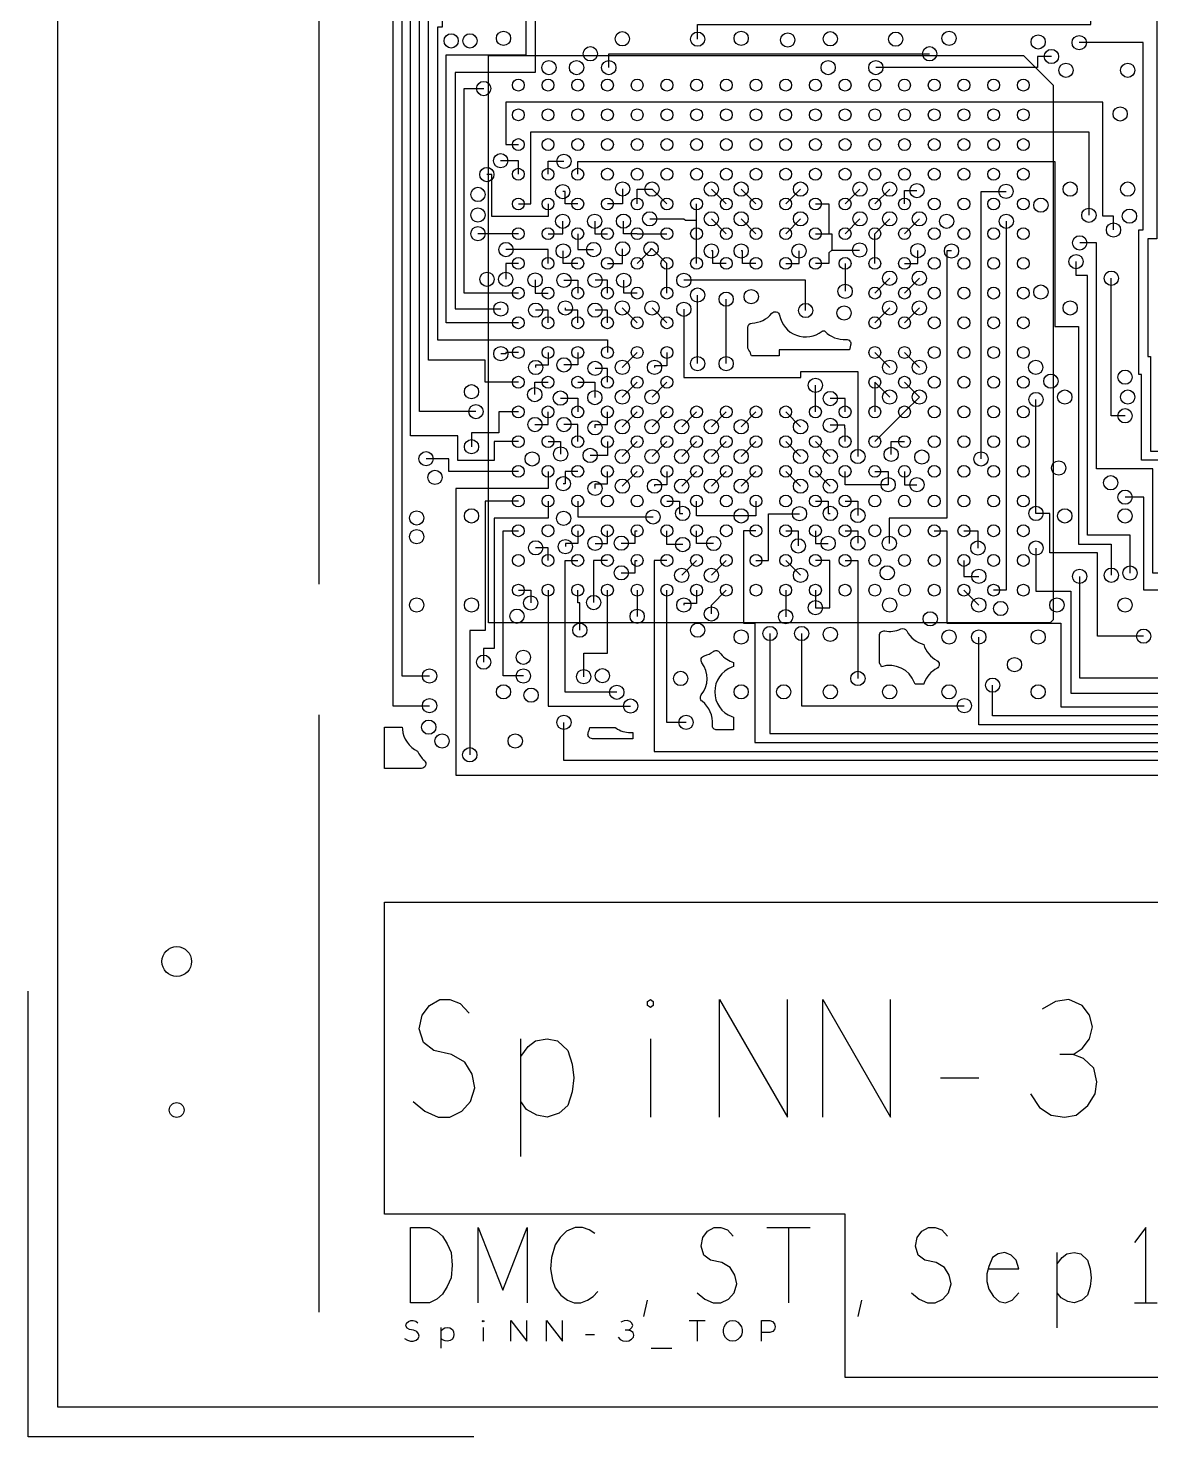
# Model space of a CAD drawing. Extents: x -56 to 56, y -64 to 41.
# Drawn here: x -56 to -18.21, y -61 to -13.58 of the extents above; entities that cross this region are included whole.
import ezdxf

# ---------------------------------------------------------------- set-up
doc = ezdxf.new("R2010")
doc.units = 0
doc.layers.get('0').update_dxf_attribs({"linetype": 'CONTINUOUS'})
doc.layers.add('art', color=5, linetype='CONTINUOUS')
doc.layers.add('tap', color=9, linetype='CONTINUOUS')

# ---------------------------------------------------------------- blocks, each defined once
blk = doc.blocks.new('D10')
blk.add_circle((0, 0), 0.25)
blk = doc.blocks.new('D11')
blk.add_circle((0, 0), 0.5)
blk = doc.blocks.new('D12')
blk.add_circle((0, 0), 0.2)
blk = doc.blocks.new('D13')
blk.add_circle((0, 0), 0.24)

msp = doc.modelspace()

# ---------------------------------------------------------------- linework, layer by layer
at = {"layer": 'art', "color": 3}
for points in [[(-55, 40), (55, 40), (55, -60), (-55, -60), (-55, 40)], [(-19.848, 27.4322), (-19.848, 28.452), (-38.7239, 28.452), (-39.767, 27.4089), (-39.767, 22.7958), (-43.725, 18.8378), (-43.725, -36.3884), (-42.4889, -36.3884)], [(-33.465, -13.9517), (-33.465, -13.4584), (-20.2228, -13.4584), (-20.2228, 8.0956), (-19.6131, 8.0956), (-19.6131, 9.1344), (-19.848, 9.1344), (-19.848, 23.65)], [(-21.535, 15.39), (-21.535, 17.5416), (-43.425, 17.5416), (-43.425, -35.3884), (-42.4889, -35.3884)], [(-39.5, -27.5), (-40.3116, -27.5), (-40.3116, -28.1369), (-41.5416, -28.1369), (-41.5416, -27.31), (-43.125, -27.31), (-43.125, -2.7934), (-42.4584, -2.7934), (-42.4584, 5.765), (-43.0716, 5.765), (-43.0716, 7.3344), (-42.4584, 7.3344), (-42.4584, 8.765), (-42.7716, 8.765), (-42.7716, 11.495), (-42.4584, 11.495), (-42.4584, 14.99)], [(-22.5, 6.5), (-22.925, 6.5), (-22.925, 7.925), (-20.5228, 7.925), (-20.5228, -1.1116), (-21.235, -1.1116), (-21.235, -13.1584), (-38.935, -13.1584), (-38.935, -15.075), (-41.625, -15.075), (-41.625, -23.035), (-40.09, -23.035)], [(-39.5, -23.5), (-41.925, -23.5), (-41.925, -14.475), (-39.235, -14.475), (-39.235, -12.8584), (-21.535, -12.8584), (-21.535, 7.5), (-22.5, 7.5)], [(-18.9284, 6.23), (-18.0056, 6.23), (-18.0056, -20.675), (-18.3116, -20.675), (-18.3116, -24.635), (-18.2215, -24.635), (-18.2215, -27.8201), (-16.3869, -27.8201), (-16.3869, -29.075), (-10.5, -29.075), (-10.5, -29.5)], [(-39.5, -25.5), (-40.6115, -25.5), (-40.6115, -24.7555), (-42.525, -24.7555), (-42.525, -12.5584), (-27.005, -12.5584), (-27.005, -11.6116), (-24.7145, -11.6116), (-24.7145, -11.8165), (-22.475, -11.8165), (-22.475, -2.3116), (-22.075, -2.3116), (-22.075, 5.5), (-22.5, 5.5)], [(-40.9266, -26.49), (-42.825, -26.49), (-42.825, -4.0234), (-42.6417, -4.0234), (-42.6417, -3.5584)], [(-42.06, -13.08), (-42.06, -13.545), (-42.225, -13.545), (-42.225, -24.075), (-36.5, -24.075), (-36.5, -24.5)], [(-12.5, -29.5), (-16.9503, -29.5), (-16.9503, -28.1201), (-18.5215, -28.1201), (-18.5215, -25.235), (-18.6116, -25.235), (-18.6116, -20.375), (-18.4634, -20.375), (-18.4634, -14.07), (-20.6193, -14.07)], [(-36.455, -14.91), (-36.455, -14.445), (-25.6553, -14.445)], [(-31.0306, -33.9584), (-31.0306, -37.3285), (-7.605, -37.3285), (-7.605, -35.1584), (0.765, -35.1584), (0.765, -36.6884), (4.7656, -36.6884), (4.7656, -36.475), (7.3065, -36.475), (7.3065, -25.325), (7.7715, -25.325), (7.7715, -23.175), (7.0835, -23.175), (7.0835, -14.37), (8.0191, -14.37)], [(-21.5545, -14.535), (-22.0195, -14.535), (-22.0195, -14.91), (-27.465, -14.91)], [(-39.5, -22.5), (-41.325, -22.5), (-41.325, -15.615), (-40.665, -15.615)], [(-19.466, -20.375), (-19.466, -19.91), (-19.8284, -19.91), (-19.8284, -16.075), (-39.925, -16.075), (-39.925, -17.5), (-39.5, -17.5)], [(-39.5, -19.5), (-39.075, -19.5), (-39.075, -17.075), (-20.2934, -17.075), (-20.2934, -19.8802)], [(-39.5, -18.5), (-39.5, -18.045), (-40.095, -18.045)], [(-38.5, -18.5), (-38.5, -18.0639), (-37.965, -18.0639)], [(-37.5, -18.5), (-37.5, -18.075), (-21.445, -18.075), (-21.445, -23.6249), (-20.64, -23.6249), (-20.64, -30.9477), (-19.5386, -30.9477), (-19.5386, -31.9975)], [(-38.5, -19.5), (-38.5, -19.925), (-40.395, -19.925), (-40.395, -18.51), (-40.56, -18.51)], [(-37.5, -19.5), (-37.925, -19.5), (-37.925, -19.0828), (-38.005, -19.0828)], [(-35.99, -18.9936), (-35.99, -19.5), (-36.5, -19.5)], [(-35.5, -19.5), (-35.5, -19), (-35, -19)], [(-35, -19), (-34.5, -19.5)], [(-33, -19), (-32.5, -19.5)], [(-32, -19), (-31.5, -19.5)], [(-30, -19), (-30.5, -19.5)], [(-28, -19), (-28.5, -19.5)], [(-27, -19), (-27.5, -19.5)], [(-26.5, -19.5), (-26.5, -19.05), (-26.0828, -19.05)], [(-23.925, -28.0828), (-23.925, -19.075), (-23.0828, -19.075)], [(-33.5, -20.05), (-33.5, -19.5)], [(-29.5, -19.5), (-29.05, -19.5), (-29.05, -20.5)], [(-38.5, -20.5), (-38.005, -20.5), (-38.005, -20.0828)], [(-36.93, -20.0828), (-36.93, -20.5), (-36.5, -20.5)], [(-35.5, -20.5), (-35.9606, -20.5), (-35.9606, -20.08)], [(-35.0774, -20), (-33.9242, -20), (-33.8742, -20.05), (-33.5, -20.05)], [(-33.5, -20.5), (-33.5, -20.05)], [(-33, -20), (-32.5, -20.5)], [(-32, -20), (-31.5, -20.5)], [(-30, -20), (-30.5, -20.5)], [(-28, -20), (-28.5, -20.5)], [(-27, -20), (-27.5, -20.5)], [(-26, -20), (-26.5, -20.5)], [(-23.075, -20.0828), (-23.075, -32.5), (-23.5, -32.5)], [(-39.5, -20.5), (-40.86, -20.5)], [(-37.5, -20.5), (-37.5, -21.035), (-36.9649, -21.035)], [(-35.5, -20.5), (-34.5, -20.5)], [(-33.5, -21.5), (-33.5, -20.5)], [(-29.5, -20.5), (-29.05, -20.5)], [(-29.05, -20.5), (-28.95, -20.5), (-28.95, -21.05)], [(-27.5, -21.5), (-27.5, -20.5)], [(-11.5, -31.5), (-11.5, -31.925), (-18.1436, -31.925), (-18.1436, -28.4201), (-20.04, -28.4201), (-20.04, -20.8102), (-20.6037, -20.8102)], [(-38.5, -21.5), (-38.5, -21.035), (-39.9172, -21.035)], [(-37.5, -21.5), (-37.9887, -21.5), (-37.9887, -21.0828)], [(-36.5, -21.5), (-35.9899, -21.5), (-35.9899, -21.01)], [(-35.5, -21.5), (-35.05, -21.05), (-35.05, -21.0294), (-35.0306, -21.01)], [(-35.0306, -21.01), (-35.0306, -20.9828)], [(-35.0306, -21.01), (-34.99, -21.01), (-34.5, -21.5)], [(-32.5, -21.5), (-32.95, -21.5), (-32.95, -21.0828), (-33, -21.0828)], [(-31.5, -21.5), (-31.95, -21.5), (-31.95, -21.0828), (-32, -21.0828)], [(-30.5, -21.5), (-30.05, -21.5), (-30.05, -21.0828)], [(-28.95, -21.05), (-29.05, -21.15), (-29.05, -21.5), (-29.5, -21.5)], [(-28.95, -21.05), (-28.01, -21.05)], [(-24.9175, -21.0828), (-25.075, -21.0828), (-25.075, -30.075), (-27.0128, -30.075), (-27.0128, -30.925)], [(-26.5, -21.5), (-26.05, -21.5), (-26.05, -21.07)], [(-39.5, -21.5), (-39.925, -21.5), (-39.925, -22.035)], [(-34.5, -22.5), (-34.5, -21.5)], [(-28.5, -21.5), (-28.5, -22.44)], [(-18.9086, -31.925), (-18.9086, -30.6477), (-20.34, -30.6477), (-20.34, -21.9052), (-20.7253, -21.9052), (-20.7253, -21.4402)], [(-38.935, -22.0589), (-38.935, -22.5), (-38.5, -22.5)], [(-37.965, -22.07), (-37.5, -22.07), (-37.5, -22.5)], [(-36.5, -22.5), (-36.5, -22.07), (-36.9172, -22.07)], [(-35.5, -22.5), (-35.95, -22.5), (-35.95, -22.07)], [(-29.8306, -23.085), (-29.8306, -22.07), (-33.93, -22.07)], [(-27, -22), (-27.5, -22.5)], [(-26, -22), (-26.5, -22.5)], [(-19.0766, -26.63), (-19.5416, -26.63), (-19.5416, -22.465), (-19.5386, -22.465), (-19.5386, -22)], [(-33.465, -24.8744), (-33.465, -22.5672)], [(-32.5044, -24.8744), (-32.5044, -22.7048)], [(-38.5, -23.5), (-38.5, -23.075), (-38.9172, -23.075)], [(-37.5, -23.5), (-37.5, -23.075), (-37.9172, -23.075), (-37.9172, -23)], [(-36.5, -23.5), (-36.5, -23.075), (-36.9172, -23.075)], [(-36, -23), (-35.5, -23.5)], [(-35, -23), (-34.5, -23.5)], [(-33.93, -23.0448), (-33.93, -25.3394), (-29.9955, -25.3394), (-29.9955, -25.1395), (-28.07, -25.1395), (-28.07, -28)], [(-27, -23), (-27.5, -23.5)], [(-26, -23), (-26.5, -23.5)], [(-39.5, -24.5), (-39.925, -24.5), (-39.925, -24.54), (-40.09, -24.54)], [(-38.5, -24.5), (-38.5, -24.925), (-38.9172, -24.925), (-38.9172, -25.005)], [(-37.5, -24.5), (-37.5, -24.9172), (-37.965, -24.9172)], [(-36, -25), (-35.5, -24.5)], [(-34.5, -24.5), (-34.5, -24.95), (-34.9172, -24.95), (-34.9172, -25)], [(-27, -25), (-27.5, -24.5)], [(-26, -25), (-26.5, -24.5)], [(-36.5, -25.5), (-36.5, -25.035), (-36.9172, -25.035)], [(-38.9466, -25.9172), (-38.9466, -25.5), (-38.5, -25.5)], [(-37.5, -25.5), (-36.925, -25.5), (-36.925, -26.0175)], [(-36, -26), (-35.5, -25.5)], [(-35, -26), (-34.5, -25.5)], [(-29.5, -26.5), (-29.5, -25.6045)], [(-27.5, -25.5), (-27.5, -26.5)], [(-27, -26), (-27.5, -25.5)], [(-26, -26), (-26.5, -25.5)], [(-38.0828, -26.035), (-37.5, -26.035), (-37.5, -26.5)], [(-28.5, -26.5), (-28.5, -26.05), (-29, -26.05)], [(-26.5, -26.5), (-26, -26)], [(-39.5, -26.5), (-40.1616, -26.5), (-40.1616, -27.2), (-41.0766, -27.2), (-41.0766, -27.6719)], [(-38.9411, -26.925), (-38.5, -26.925), (-38.5, -26.5)], [(-36.9172, -27.035), (-36.9172, -26.925), (-36.5, -26.925), (-36.5, -26.5)], [(-36, -27), (-35.5, -26.5)], [(-35, -27), (-34.5, -26.5)], [(-34, -27), (-33.5, -26.5)], [(-33, -27), (-32.5, -26.5)], [(-32, -27), (-31.5, -26.5)], [(-30, -27), (-30.5, -26.5)], [(-27.5, -27.5), (-26.5, -26.5)], [(-22.075, -29.9172), (-22.075, -26.0828)], [(-37.5, -27.5), (-37.5, -26.925), (-37.965, -26.925)], [(-28.5, -27.5), (-28.5, -27.05), (-28.51, -27.05), (-28.51, -26.9499), (-29, -26.9499)], [(-38.5, -27.5), (-38.075, -27.5), (-38.075, -27.9172)], [(-36.5, -27.5), (-36.5, -27.965), (-37.0828, -27.965)], [(-36, -28), (-35.5, -27.5)], [(-35, -28), (-34.5, -27.5)], [(-34, -28), (-33.5, -27.5)], [(-33, -28), (-32.5, -27.5)], [(-32, -28), (-31.5, -27.5)], [(-30, -28), (-30.5, -27.5)], [(-29, -28), (-29.5, -27.5)], [(-26.95, -27.9299), (-26.95, -27.5), (-26.5, -27.5)], [(-39.5, -28.5), (-41.8416, -28.5), (-41.8416, -28.075), (-42.6065, -28.075)], [(-38.5, -28.5), (-38.5, -29.075), (-41.5994, -29.075), (-41.5994, -38.722), (23.9833, -38.722), (27.7122, -34.9931), (27.7122, -33.6834)], [(-37.5, -28.5), (-37.925, -28.5), (-37.925, -28.9172), (-37.9872, -28.9172)], [(-36.9172, -29.075), (-36.9172, -28.925), (-36.5, -28.925), (-36.5, -28.5)], [(-36, -29), (-35.5, -28.5)], [(-34.5, -28.5), (-34.5, -28.95), (-34.9172, -28.95), (-34.9172, -29)], [(-34, -29), (-33.5, -28.5)], [(-33, -29), (-32.5, -28.5)], [(-32, -29), (-31.5, -28.5)], [(-30, -29), (-30.5, -28.5)], [(-29, -29), (-29.5, -28.5)], [(-27.05, -28.95), (-28.5, -28.95), (-28.5, -28.5)], [(-27.5, -28.5), (-27.05, -28.5), (-27.05, -28.95)], [(-26.5, -28.5), (-26.5, -28.95), (-26.0828, -28.95)], [(-12.5, -32.5), (-18.4436, -32.5), (-18.4436, -29.37), (-19.0766, -29.37)], [(-39.5, -29.5), (-40.6116, -29.5), (-40.6116, -33.8584), (-41.1344, -33.8584), (-41.1344, -38.0416)], [(-38.5, -29.5), (-38.5, -30.075), (-40.3116, -30.075), (-40.3116, -34.4584), (-40.6694, -34.4584), (-40.6694, -34.9234)], [(-37.5, -29.5), (-37.5, -30.035), (-34.9649, -30.035)], [(-34.5, -29.5), (-34.075, -29.5), (-34.075, -29.9172), (-33.965, -29.9172)], [(-32, -30), (-33.5, -30), (-33.5, -29.5)], [(-31.5, -29.5), (-31.5, -30), (-32, -30)], [(-29.5, -29.5), (-29.075, -29.5), (-29.075, -29.9172), (-29, -29.9172)], [(-28.5, -29.5), (-28.07, -29.5), (-28.07, -29.9872)], [(-31.5, -31.5), (-31.075, -31.5), (-31.075, -29.925), (-30.035, -29.925)], [(-18.4531, -34.0483), (-20.0057, -34.0483), (-20.0057, -31.2477), (-21.61, -31.2477), (-21.61, -29.9172), (-22.075, -29.9172)], [(-39.3306, -35.3884), (-40.0116, -35.3884), (-40.0116, -30.5), (-39.5, -30.5)], [(-37.5, -30.5), (-37.5, -30.925), (-37.9172, -30.925), (-37.9172, -31.035)], [(-36.9172, -30.925), (-36.5, -30.925), (-36.5, -30.5)], [(-36.035, -30.9172), (-35.57, -30.9172), (-35.57, -30.5), (-35.5, -30.5)], [(-33.9649, -30.965), (-34.5, -30.965), (-34.5, -30.5)], [(-32.925, -30.93), (-33.5, -30.93), (-33.5, -30.5)], [(-31.5, -30.5), (-31.925, -30.5), (-31.925, -33.6116), (-31.535, -33.6116), (-31.535, -37.6285), (-7.305, -37.6285), (-7.305, -35.6234), (-5.8572, -35.6234)], [(-30.5, -30.5), (-30.075, -30.5), (-30.075, -31.01)], [(-29.5, -30.5), (-29.5, -30.925), (-29.07, -30.925)], [(-28.5, -30.5), (-28.07, -30.5), (-28.07, -30.9172)], [(-25.5, -30.5), (-25.075, -30.5), (-25.075, -33.6116), (-21.235, -33.6116), (-21.235, -36.4285), (-10.095, -36.4285), (-10.095, -36.229), (-9.63, -36.229)], [(-24.5, -30.5), (-24.0306, -30.5), (-24.0306, -31.0828)], [(-38.5, -31.5), (-38.5, -31.075), (-38.9172, -31.075)], [(-22.075, -31.0828), (-22.075, -32.535), (-20.9057, -32.535), (-20.9057, -35.9635), (-13.6693, -35.9635)], [(-36.1861, -35.9367), (-37.925, -35.9367), (-37.925, -31.5), (-37.5, -31.5)], [(-36.5, -31.5), (-36.965, -31.5), (-36.965, -32.9172)], [(-36.035, -31.9172), (-35.57, -31.9172), (-35.57, -31.5), (-35.5, -31.5)], [(-34.5, -31.5), (-34.925, -31.5), (-34.925, -37.9285), (-7.005, -37.9285), (-7.005, -36.5234), (-3.5656, -36.5234), (-3.5656, -35.9262)], [(-34, -32), (-33.5, -31.5)], [(-33, -32), (-32.5, -31.5)], [(-30, -32), (-30.5, -31.5)], [(-29.5, -33.09), (-29.01, -33.09), (-29.01, -31.5), (-29.5, -31.5)], [(-28.5, -31.5), (-28.07, -31.5), (-28.07, -35.4717)], [(-24.5, -31.5), (-24.5, -32.035), (-23.9978, -32.035)], [(-20.6057, -32.035), (-20.6057, -35.4524), (-8.9044, -35.4524), (-8.9044, -34.3934), (-5.535, -34.3934), (-5.535, -33.6116), (-4.535, -33.6116), (-4.535, -33.9284), (-2.664, -33.9284), (-2.664, -34.4515), (0.535, -34.4515), (0.535, -33.9998), (1, -33.9998)], [(-39.5, -32.5), (-39.075, -32.5), (-39.075, -32.9315), (-39.0816, -32.9315)], [(-38.5, -32.5), (-38.5, -36.4017), (-35.7211, -36.4017)], [(-37.43, -33.8472), (-37.43, -32.925), (-37.5, -32.925), (-37.5, -32.5)], [(-37.2994, -35.4125), (-37.2994, -34.616), (-36.5, -34.616), (-36.5, -32.5)], [(-35.5, -32.5), (-35.5, -33.3822)], [(-33.8533, -36.9497), (-34.5, -36.9497), (-34.5, -32.5)], [(-33.5, -32.5), (-33.5, -32.95), (-33.93, -32.95), (-33.93, -32.9998)], [(-33, -33.2998), (-33, -33), (-32.5, -32.5)], [(-30.5, -32.5), (-30.5, -33.3946)], [(-29.5, -32.5), (-29.5, -33.09)], [(-24.5, -32.5), (-24, -33)], [(-29.965, -33.9584), (-29.965, -36.3884), (-24.4875, -36.3884)], [(-8.07, -36.229), (-8.07, -37.0285), (-24, -37.0285), (-24, -34.0767)], [(-3.129, -34.6934), (-8.535, -34.6934), (-8.535, -36.7285), (-23.535, -36.7285), (-23.535, -35.6976)], [(-1.6606, -37.2884), (-1.6606, -38.2285), (-37.9643, -38.2285), (-37.9643, -36.9497)], [(-28.4997, -58.9999), (-28.4997, -53.4997), (-43.9999, -53.4997), (-43.9999, -43), (18.7419, -43)], [(-41, -61), (-56, -61), (-56, -46)], [(-43.329, -57.6917), (-43.2357, -57.75), (-43.1307, -57.785), (-43.0373, -57.785), (-42.944, -57.75), (-42.874, -57.6917), (-42.839, -57.61), (-42.8623, -57.5283), (-42.9207, -57.4583), (-43.0257, -57.4117), (-43.1657, -57.3883), (-43.2473, -57.3417), (-43.2823, -57.26), (-43.259, -57.1783), (-43.2007, -57.12), (-43.119, -57.085), (-43.0373, -57.085), (-42.9557, -57.1083), (-42.8857, -57.1667)], [(-42.094, -58.0183), (-42.094, -57.3183)], [(-42.094, -57.4233), (-42.0357, -57.365), (-41.9773, -57.33), (-41.884, -57.3183), (-41.8023, -57.33), (-41.7207, -57.3883), (-41.6857, -57.47), (-41.674, -57.5517), (-41.6857, -57.6333), (-41.7207, -57.715), (-41.7907, -57.7617), (-41.884, -57.785), (-41.9657, -57.7733), (-42.0473, -57.7383), (-42.094, -57.6917)], [(-40.684, -57.1317), (-40.7073, -57.12), (-40.7073, -57.0967), (-40.684, -57.085), (-40.6607, -57.0967), (-40.6607, -57.12), (-40.684, -57.1317)], [(-40.684, -57.3183), (-40.684, -57.785)], [(-39.7523, -57.785), (-39.7523, -57.085), (-39.2157, -57.785), (-39.2157, -57.085)], [(-38.5523, -57.785), (-38.5523, -57.085), (-38.0157, -57.785), (-38.0157, -57.085)], [(-35.8023, -57.4117), (-35.7323, -57.3767), (-35.674, -57.3183), (-35.6507, -57.2483), (-35.674, -57.1783), (-35.7323, -57.12), (-35.8373, -57.085), (-35.9423, -57.0967), (-36.0473, -57.1433)], [(-33.7523, -57.085), (-33.2157, -57.085)], [(-33.484, -57.085), (-33.484, -57.785)], [(-32.284, -57.785), (-32.3773, -57.7733), (-32.459, -57.7267), (-32.529, -57.6567), (-32.5757, -57.575), (-32.599, -57.4817), (-32.599, -57.3883), (-32.5757, -57.295), (-32.529, -57.2133), (-32.459, -57.1433), (-32.3773, -57.0967), (-32.284, -57.085), (-32.1907, -57.0967), (-32.109, -57.1433), (-32.039, -57.2133), (-31.9923, -57.295), (-31.969, -57.3883), (-31.969, -57.4817), (-31.9923, -57.575), (-32.039, -57.6567), (-32.109, -57.7267), (-32.1907, -57.7733), (-32.284, -57.785)], [(-31.3173, -57.785), (-31.3173, -57.085), (-31.0373, -57.085), (-30.944, -57.12), (-30.874, -57.2017), (-30.8507, -57.295), (-30.874, -57.3883), (-30.9323, -57.4583), (-31.0373, -57.4934), (-31.3173, -57.4934)], [(-37.2357, -57.5517), (-36.9323, -57.5517)], [(-36.1407, -57.645), (-36.0707, -57.7267), (-35.9773, -57.7733), (-35.8723, -57.785), (-35.779, -57.7733), (-35.6857, -57.715), (-35.6273, -57.645), (-35.6157, -57.575), (-35.639, -57.4934), (-35.7207, -57.435), (-35.8023, -57.4117), (-35.9073, -57.4117)], [(-35.034, -58.0183), (-34.334, -58.0183)], [(7.47, -58.9999), (-28.4997, -58.9999)]]:
    msp.add_lwpolyline(points, dxfattribs=at)
at = {"layer": 'art', "color": 5}
for points in [[(-21.5, -15.5), (-21.5, -33.5), (-21.6, -33.6), (-40.5, -33.6), (-40.5, -14.5), (-22.5, -14.5), (-21.5, -15.5)], [(-43.039, -49.713), (-42.6428, -50.0431), (-42.197, -50.2412), (-41.8008, -50.2412), (-41.4045, -50.0431), (-41.1073, -49.713), (-40.9588, -49.2506), (-41.0578, -48.7884), (-41.3055, -48.3921), (-41.7513, -48.1279), (-42.3456, -47.9958), (-42.6923, -47.7317), (-42.841, -47.2694), (-42.7418, -46.8071), (-42.4942, -46.477), (-42.1475, -46.2788), (-41.8008, -46.2788), (-41.4541, -46.4109), (-41.1568, -46.7411)], [(-35.0553, -46.543), (-35.1544, -46.477), (-35.1544, -46.3448), (-35.0553, -46.2788), (-34.9562, -46.3448), (-34.9562, -46.477), (-35.0553, -46.543)], [(-32.7227, -50.2412), (-32.7227, -46.2788), (-30.4443, -50.2412), (-30.4443, -46.2788)], [(-29.2509, -50.2412), (-29.2509, -46.2788), (-26.9725, -50.2412), (-26.9725, -46.2788)], [(-20.8214, -48.1279), (-20.5242, -47.9298), (-20.2765, -47.5997), (-20.1775, -47.2034), (-20.2765, -46.8071), (-20.5242, -46.477), (-20.97, -46.2788), (-21.4157, -46.3448), (-21.8615, -46.6091)], [(-39.4187, -51.562), (-39.4187, -47.5997)], [(-39.4187, -48.1939), (-39.171, -47.8638), (-38.9234, -47.6657), (-38.5271, -47.5997), (-38.1804, -47.6657), (-37.8337, -47.9958), (-37.685, -48.4581), (-37.6355, -48.9204), (-37.685, -49.3827), (-37.8337, -49.845), (-38.1309, -50.1091), (-38.5271, -50.2412), (-38.8738, -50.1752), (-39.2205, -49.9771), (-39.4187, -49.713)], [(-35.0553, -47.5997), (-35.0553, -50.2412)], [(-22.2578, -49.4488), (-21.9606, -49.9111), (-21.5644, -50.1752), (-21.1185, -50.2412), (-20.7223, -50.1752), (-20.326, -49.845), (-20.0784, -49.4488), (-20.0289, -49.0525), (-20.128, -48.5903), (-20.4747, -48.2601), (-20.8214, -48.1279), (-21.2672, -48.1279)], [(-25.2838, -48.9204), (-23.996, -48.9204)], [(-43.1292, -56.4896), (-43.1292, -53.9496), (-42.4942, -53.9496), (-42.2402, -54.0767), (-42.0497, -54.2459), (-41.8909, -54.4999), (-41.7639, -54.7963), (-41.7322, -55.2196), (-41.7639, -55.643), (-41.8909, -55.9393), (-42.0497, -56.1933), (-42.2402, -56.3626), (-42.4942, -56.4896), (-43.1292, -56.4896)], [(-40.8512, -56.4896), (-40.8512, -53.9496), (-40.0257, -56.0663), (-39.2002, -53.9496), (-39.2002, -56.4896)], [(-36.9222, -54.1613), (-37.1127, -54.0342), (-37.3349, -53.9496), (-37.5889, -53.9496), (-37.8747, -54.0767), (-38.0969, -54.2883), (-38.2557, -54.5423), (-38.3827, -54.9656), (-38.4145, -55.3466), (-38.3509, -55.7276), (-38.2557, -55.9816), (-38.0652, -56.2357), (-37.8429, -56.405), (-37.6207, -56.4896), (-37.3985, -56.4896), (-37.1762, -56.405), (-36.9857, -56.278), (-36.8269, -56.1087)], [(-33.4775, -56.151), (-33.2234, -56.3626), (-32.9377, -56.4896), (-32.6837, -56.4896), (-32.4297, -56.3626), (-32.2392, -56.151), (-32.1439, -55.8546), (-32.2074, -55.5583), (-32.3662, -55.3043), (-32.652, -55.1349), (-33.0329, -55.0503), (-33.2552, -54.881), (-33.3505, -54.5846), (-33.2869, -54.2883), (-33.1282, -54.0767), (-32.906, -53.9496), (-32.6837, -53.9496), (-32.4614, -54.0342), (-32.2709, -54.2459)], [(-31.1359, -53.9496), (-29.6755, -53.9496)], [(-30.4057, -53.9496), (-30.4057, -56.4896)], [(-26.2625, -56.151), (-26.0084, -56.3626), (-25.7227, -56.4896), (-25.4687, -56.4896), (-25.2147, -56.3626), (-25.0242, -56.151), (-24.9289, -55.8546), (-24.9924, -55.5583), (-25.1512, -55.3043), (-25.437, -55.1349), (-25.8179, -55.0503), (-26.0402, -54.881), (-26.1355, -54.5846), (-26.0719, -54.2883), (-25.9132, -54.0767), (-25.691, -53.9496), (-25.4687, -53.9496), (-25.2464, -54.0342), (-25.0559, -54.2459)], [(-18.3807, -56.4896), (-18.3807, -53.9496), (-18.7617, -54.4576)], [(-23.6669, -55.3466), (-22.6509, -55.3466), (-22.7462, -55.0503), (-22.9049, -54.881), (-23.1272, -54.7963), (-23.3494, -54.8386), (-23.54, -54.9656), (-23.6669, -55.262), (-23.7305, -55.516), (-23.7305, -55.7699), (-23.6669, -56.024), (-23.5082, -56.278), (-23.3177, -56.4473), (-23.0954, -56.4896), (-22.8732, -56.405), (-22.6509, -56.151)], [(-21.3572, -57.3362), (-21.3572, -54.7963)], [(-21.3572, -55.1772), (-21.1984, -54.9656), (-21.0397, -54.8386), (-20.7857, -54.7963), (-20.5635, -54.8386), (-20.3412, -55.0503), (-20.2459, -55.3466), (-20.2142, -55.643), (-20.2459, -55.9393), (-20.3412, -56.2357), (-20.5317, -56.405), (-20.7857, -56.4896), (-21.0079, -56.4473), (-21.2302, -56.3203), (-21.3572, -56.151)], [(-35.2792, -56.9552), (-35.1522, -56.405)], [(-28.0642, -56.9552), (-27.9372, -56.405)], [(-18.7617, -56.4896), (-17.9998, -56.4896)]]:
    msp.add_lwpolyline(points, dxfattribs=at)
at = {"layer": 'art', "color": 3}
for points in [[(-31.6515, -24.6142), (-31.6696, -24.5652), (-31.6696, -24.5652), (-31.6696, -24.5652, 0.059745), (-31.7664, -24.3766), (-31.7792, -24.3576), (-31.7792, -23.6597), (-31.7792, -23.6597), (-31.7792, -23.6597, -0.405406), (-31.6337, -23.5098), (-31.6337, -23.5098), (-31.6337, -23.5098, 0.217968), (-30.9696, -23.1812), (-30.9696, -23.1812), (-30.9696, -23.1812, -0.639343), (-30.7057, -23.2483), (-30.7057, -23.2483), (-30.7057, -23.2483, 0.565434), (-29.2763, -23.7815), (-29.2763, -23.7815), (-29.2763, -23.7815, -0.386543), (-29.1756, -23.7881), (-29.1756, -23.7881), (-29.1756, -23.7881, 0.223345), (-28.4677, -24.0577), (-28.4677, -24.0577), (-28.4677, -24.0577, -0.527921), (-28.313, -24.2511), (-28.313, -24.2511), (-28.313, -24.2511, 0.030627), (-28.3373, -24.3523), (-28.3482, -24.4143), (-30.7207, -24.4143), (-30.7207, -24.6142), (-31.6515, -24.6142)], [(-26.1471, -35.6632), (-26.1652, -35.6142), (-26.1652, -35.6142), (-26.1652, -35.6142, 0.401536), (-27.2726, -35.076), (-27.2726, -35.076), (-27.2726, -35.076, 0.033203), (-27.332, -34.9739), (-27.3448, -34.9549), (-27.3448, -34.0218), (-27.3448, -34.0218), (-27.3448, -34.0218, -0.470559), (-27.1667, -33.8745), (-27.1667, -33.8745), (-27.1667, -33.8745, 0.157706), (-26.623, -33.8064), (-26.623, -33.8064), (-26.623, -33.8064, -0.402704), (-26.4262, -33.8735), (-26.4262, -33.8735), (-26.4262, -33.8735, 0.214662), (-25.854, -34.3279), (-25.854, -34.3279), (-25.854, -34.3279, 0.204318), (-25.4098, -34.8668), (-25.4098, -34.8668), (-25.4098, -34.8668, -0.607784), (-25.4098, -35.1332), (-25.4098, -35.1332), (-25.4098, -35.1332, 0.186534), (-25.8348, -35.6142), (-25.8529, -35.6632), (-26.1471, -35.6632)], [(-32.8183, -37.2033), (-32.8183, -37.2033), (-32.8183, -37.2033, -0.443641), (-32.9675, -37.0384), (-32.9675, -37.0384), (-32.9675, -37.0384, 0.260661), (-33.3141, -36.2414), (-33.3141, -36.2414), (-33.3141, -36.2414, -0.421348), (-33.3403, -36.0283), (-33.3403, -36.0283), (-33.3403, -36.0283, 0.340501), (-33.3195, -34.942), (-33.3195, -34.942), (-33.3195, -34.942, -0.529907), (-33.2373, -34.7078), (-33.2373, -34.7078), (-33.2373, -34.7078, 0.095161), (-32.9347, -34.5622), (-32.9347, -34.5622), (-32.9347, -34.5622, -0.418826), (-32.7235, -34.5953), (-32.7235, -34.5953), (-32.7235, -34.5953, 0.14962), (-32.3092, -34.9114), (-32.2602, -34.9295), (-32.2602, -35.0705), (-32.3092, -35.0886), (-32.3092, -35.0886), (-32.3092, -35.0886, 0.696002), (-32.3092, -36.7582), (-32.2602, -36.7763), (-32.2602, -37.2033), (-32.8183, -37.2033)], [(-43.9999, -38.4997), (-43.9999, -37.1136), (-43.4077, -37.1136), (-43.4022, -37.1826), (-43.4022, -37.1826), (-43.4022, -37.1826, 0.270514), (-42.8893, -37.9192), (-42.8893, -37.9192), (-42.8893, -37.9192, 0.111145), (-42.6633, -38.2382), (-42.6633, -38.2382), (-42.6633, -38.2382, -0.687306), (-42.7636, -38.4997), (-43.9999, -38.4997)], [(-37.0056, -37.5033), (-37.0056, -37.5033), (-37.0056, -37.5033, -0.53635), (-37.1438, -37.2951), (-37.1438, -37.2951), (-37.1438, -37.2951, 0.033538), (-37.105, -37.1823), (-37.09, -37.1269), (-36.2379, -37.1269), (-36.2189, -37.1397), (-36.2189, -37.1397), (-36.2189, -37.1397, 0.148365), (-35.7249, -37.2919), (-35.6502, -37.2922), (-35.6502, -37.5033), (-37.0056, -37.5033)]]:
    msp.add_lwpolyline(points, format="xyb", dxfattribs=at)
at = {"layer": 'tap', "color": 9}
for points in [[(-46.2, -32.3), (-46.2, -12.1)], [(-46.2, -56.8), (-46.2, -36.7)]]:
    msp.add_lwpolyline(points, dxfattribs=at)

# ---------------------------------------------------------------- block references
at = {"layer": 'art'}
for name, p in [('D13', (-40, -13.9234)), ('D13', (-36, -13.94)), ('D13', (-33.465, -13.9517)), ('D13', (-32, -13.9234)), ('D13', (-30.4306, -13.98)), ('D13', (-29, -13.94)), ('D13', (-26.795, -13.9517)), ('D13', (-25, -13.9234)), ('D13', (-41.76, -14.01)), ('D13', (-41.13, -14.01)), ('D13', (-37.075, -14.445)), ('D13', (-25.6553, -14.445)), ('D13', (-22, -14.045)), ('D13', (-20.6193, -14.07)), ('D13', (-38.47, -14.91)), ('D13', (-37.54, -14.91)), ('D13', (-36.455, -14.91)), ('D13', (-29.07, -14.91)), ('D13', (-27.465, -14.91)), ('D13', (-21.5545, -14.535)), ('D13', (-21.0645, -15)), ('D13', (-18.9865, -15)), ('D13', (-40.665, -15.615)), ('D12', (-39.5, -15.5)), ('D12', (-38.5, -15.5)), ('D12', (-37.5, -15.5)), ('D12', (-36.5, -15.5)), ('D12', (-35.5, -15.5)), ('D12', (-34.5, -15.5)), ('D12', (-33.5, -15.5)), ('D12', (-32.5, -15.5)), ('D12', (-31.5, -15.5)), ('D12', (-30.5, -15.5)), ('D12', (-29.5, -15.5)), ('D12', (-28.5, -15.5)), ('D12', (-27.5, -15.5)), ('D12', (-26.5, -15.5)), ('D12', (-25.5, -15.5)), ('D12', (-24.5, -15.5)), ('D12', (-23.5, -15.5)), ('D12', (-22.5, -15.5)), ('D12', (-39.5, -16.5)), ('D12', (-38.5, -16.5)), ('D12', (-37.5, -16.5)), ('D12', (-36.5, -16.5)), ('D12', (-35.5, -16.5)), ('D12', (-34.5, -16.5)), ('D12', (-33.5, -16.5)), ('D12', (-32.5, -16.5)), ('D12', (-31.5, -16.5)), ('D12', (-30.5, -16.5)), ('D12', (-29.5, -16.5)), ('D12', (-28.5, -16.5)), ('D12', (-27.5, -16.5)), ('D12', (-26.5, -16.5)), ('D12', (-25.5, -16.5)), ('D12', (-24.5, -16.5)), ('D12', (-23.5, -16.5)), ('D12', (-22.5, -16.5)), ('D13', (-19.2406, -16.47)), ('D12', (-39.5, -17.5)), ('D12', (-38.5, -17.5)), ('D12', (-37.5, -17.5)), ('D12', (-36.5, -17.5)), ('D12', (-35.5, -17.5)), ('D12', (-34.5, -17.5)), ('D12', (-33.5, -17.5)), ('D12', (-32.5, -17.5)), ('D12', (-31.5, -17.5)), ('D12', (-30.5, -17.5)), ('D12', (-29.5, -17.5)), ('D12', (-28.5, -17.5)), ('D12', (-27.5, -17.5)), ('D12', (-26.5, -17.5)), ('D12', (-25.5, -17.5)), ('D12', (-24.5, -17.5)), ('D12', (-23.5, -17.5)), ('D12', (-22.5, -17.5)), ('D13', (-40.095, -18.045)), ('D13', (-37.965, -18.0639)), ('D13', (-40.56, -18.51)), ('D12', (-39.5, -18.5)), ('D12', (-38.5, -18.5)), ('D12', (-37.5, -18.5)), ('D12', (-36.5, -18.5)), ('D12', (-35.5, -18.5)), ('D12', (-34.5, -18.5)), ('D12', (-33.5, -18.5)), ('D12', (-32.5, -18.5)), ('D12', (-31.5, -18.5)), ('D12', (-30.5, -18.5)), ('D12', (-29.5, -18.5)), ('D12', (-28.5, -18.5)), ('D12', (-27.5, -18.5)), ('D12', (-26.5, -18.5)), ('D12', (-25.5, -18.5)), ('D12', (-24.5, -18.5)), ('D12', (-23.5, -18.5)), ('D12', (-22.5, -18.5)), ('D13', (-40.86, -19.1795)), ('D13', (-38.005, -19.0828)), ('D13', (-35.99, -18.9936)), ('D13', (-35, -19)), ('D13', (-33, -19)), ('D13', (-32, -19)), ('D13', (-30, -19)), ('D13', (-28, -19)), ('D13', (-27, -19)), ('D13', (-26.0828, -19.05)), ('D13', (-23.0828, -19.075)), ('D13', (-20.9234, -19)), ('D13', (-18.9865, -19)), ('D12', (-39.5, -19.5)), ('D12', (-38.5, -19.5)), ('D12', (-37.5, -19.5)), ('D12', (-36.5, -19.5)), ('D12', (-35.5, -19.5)), ('D12', (-34.5, -19.5)), ('D12', (-33.5, -19.5)), ('D12', (-32.5, -19.5)), ('D12', (-31.5, -19.5)), ('D12', (-30.5, -19.5)), ('D12', (-29.5, -19.5)), ('D12', (-28.5, -19.5)), ('D12', (-27.5, -19.5)), ('D12', (-26.5, -19.5)), ('D12', (-25.5, -19.5)), ('D12', (-24.5, -19.5)), ('D12', (-23.5, -19.5)), ('D12', (-22.5, -19.5)), ('D13', (-21.91, -19.54)), ('D13', (-40.86, -19.87)), ('D13', (-38.005, -20.0828)), ('D13', (-36.93, -20.0828)), ('D13', (-35.9606, -20.08)), ('D13', (-35.0774, -20)), ('D13', (-33, -20)), ('D13', (-32, -20)), ('D13', (-30, -20)), ('D13', (-28, -20)), ('D13', (-27, -20)), ('D13', (-26, -20)), ('D13', (-25.0828, -20.0828)), ('D13', (-23.075, -20.0828)), ('D13', (-20.2934, -19.8802)), ('D13', (-18.9284, -19.91)), ('D13', (-40.86, -20.5)), ('D12', (-39.5, -20.5)), ('D12', (-38.5, -20.5)), ('D12', (-37.5, -20.5)), ('D12', (-36.5, -20.5)), ('D12', (-35.5, -20.5)), ('D12', (-34.5, -20.5)), ('D12', (-33.5, -20.5)), ('D12', (-32.5, -20.5)), ('D12', (-31.5, -20.5)), ('D12', (-30.5, -20.5)), ('D12', (-29.5, -20.5)), ('D12', (-28.5, -20.5)), ('D12', (-27.5, -20.5)), ('D12', (-26.5, -20.5)), ('D12', (-25.5, -20.5)), ('D12', (-24.5, -20.5)), ('D12', (-23.5, -20.5)), ('D12', (-22.5, -20.5)), ('D13', (-19.466, -20.375)), ('D13', (-39.9172, -21.035)), ('D13', (-37.9887, -21.0828)), ('D13', (-36.9649, -21.035)), ('D13', (-35.9899, -21.01)), ('D13', (-35.0306, -21.01)), ('D13', (-33, -21.0828)), ('D13', (-32, -21.0828)), ('D13', (-30.05, -21.0828)), ('D13', (-28.01, -21.05)), ('D13', (-26.05, -21.07)), ('D13', (-24.9175, -21.0828)), ('D13', (-20.6037, -20.8102)), ('D12', (-39.5, -21.5)), ('D12', (-38.5, -21.5)), ('D12', (-37.5, -21.5)), ('D12', (-36.5, -21.5)), ('D12', (-35.5, -21.5)), ('D12', (-34.5, -21.5)), ('D12', (-33.5, -21.5)), ('D12', (-32.5, -21.5)), ('D12', (-31.5, -21.5)), ('D12', (-30.5, -21.5)), ('D12', (-29.5, -21.5)), ('D12', (-28.5, -21.5)), ('D12', (-27.5, -21.5)), ('D12', (-26.5, -21.5)), ('D12', (-25.5, -21.5)), ('D12', (-24.5, -21.5)), ('D12', (-23.5, -21.5)), ('D12', (-22.5, -21.5)), ('D13', (-20.7253, -21.4402)), ('D13', (-40.555, -22.035)), ('D13', (-39.925, -22.035)), ('D13', (-27, -22)), ('D13', (-26, -22)), ('D13', (-19.5386, -22)), ('D13', (-38.935, -22.0589)), ('D13', (-37.965, -22.07)), ('D13', (-36.9172, -22.07)), ('D13', (-35.95, -22.07)), ('D13', (-33.93, -22.07)), ('D13', (-28.5, -22.44)), ('D13', (-21.91, -22.465)), ('D12', (-39.5, -22.5)), ('D12', (-38.5, -22.5)), ('D13', (-37.9172, -23)), ('D12', (-37.5, -22.5)), ('D12', (-36.5, -22.5)), ('D13', (-36, -23)), ('D12', (-35.5, -22.5)), ('D13', (-35, -23)), ('D12', (-34.5, -22.5)), ('D13', (-33.465, -22.5672)), ('D13', (-32.5044, -22.7048)), ('D13', (-31.6606, -22.62)), ('D12', (-27.5, -22.5)), ('D13', (-27, -23)), ('D12', (-26.5, -22.5)), ('D13', (-26, -23)), ('D12', (-25.5, -22.5)), ('D12', (-24.5, -22.5)), ('D12', (-23.5, -22.5)), ('D12', (-22.5, -22.5)), ('D13', (-20.9234, -23)), ('D13', (-40.09, -23.035)), ('D13', (-38.9172, -23.075)), ('D13', (-36.9172, -23.075)), ('D13', (-33.93, -23.0448)), ('D13', (-29.8306, -23.085)), ('D13', (-28.535, -23.17)), ('D12', (-39.5, -23.5)), ('D12', (-38.5, -23.5)), ('D12', (-37.5, -23.5)), ('D12', (-36.5, -23.5)), ('D12', (-35.5, -23.5)), ('D12', (-34.5, -23.5)), ('D12', (-27.5, -23.5)), ('D12', (-26.5, -23.5)), ('D12', (-25.5, -23.5)), ('D12', (-24.5, -23.5)), ('D12', (-23.5, -23.5)), ('D12', (-22.5, -23.5)), ('D13', (-40.09, -24.54)), ('D12', (-39.5, -24.5)), ('D12', (-38.5, -24.5)), ('D12', (-37.5, -24.5)), ('D12', (-36.5, -24.5)), ('D12', (-35.5, -24.5)), ('D12', (-34.5, -24.5)), ('D13', (-33.465, -24.8744)), ('D13', (-32.5044, -24.8744)), ('D12', (-27.5, -24.5)), ('D12', (-26.5, -24.5)), ('D12', (-25.5, -24.5)), ('D12', (-24.5, -24.5)), ('D12', (-23.5, -24.5)), ('D12', (-22.5, -24.5)), ('D13', (-38.9172, -25.005)), ('D13', (-37.965, -24.9172)), ('D13', (-36.9172, -25.035)), ('D13', (-36, -25)), ('D13', (-34.9172, -25)), ('D13', (-27, -25)), ('D13', (-26, -25)), ('D13', (-22.0828, -25)), ('D13', (-19.0766, -25.3307)), ('D13', (-41.0765, -25.8205)), ('D12', (-39.5, -25.5)), ('D12', (-38.5, -25.5)), ('D12', (-37.5, -25.5)), ('D12', (-36.5, -25.5)), ('D12', (-35.5, -25.5)), ('D12', (-34.5, -25.5)), ('D13', (-29.5, -25.6045)), ('D12', (-27.5, -25.5)), ('D12', (-26.5, -25.5)), ('D12', (-25.5, -25.5)), ('D12', (-24.5, -25.5)), ('D12', (-23.5, -25.5)), ('D12', (-22.5, -25.5)), ('D13', (-21.5727, -25.465)), ('D13', (-38.9466, -25.9172)), ('D13', (-38.0828, -26.035)), ('D13', (-36.925, -26.0175)), ('D13', (-36, -26)), ('D13', (-35, -26)), ('D13', (-29, -26.05)), ('D13', (-27, -26)), ('D13', (-26, -26)), ('D13', (-22.075, -26.0828)), ('D13', (-21.105, -26)), ('D13', (-18.9865, -26)), ('D13', (-40.9266, -26.49)), ('D12', (-39.5, -26.5)), ('D12', (-38.5, -26.5)), ('D12', (-37.5, -26.5)), ('D12', (-36.5, -26.5)), ('D12', (-35.5, -26.5)), ('D12', (-34.5, -26.5)), ('D12', (-33.5, -26.5)), ('D12', (-32.5, -26.5)), ('D12', (-31.5, -26.5)), ('D12', (-30.5, -26.5)), ('D12', (-29.5, -26.5)), ('D12', (-28.5, -26.5)), ('D12', (-27.5, -26.5)), ('D12', (-26.5, -26.5)), ('D12', (-25.5, -26.5)), ('D12', (-24.5, -26.5)), ('D12', (-23.5, -26.5)), ('D12', (-22.5, -26.5)), ('D13', (-19.0766, -26.63)), ('D13', (-38.9411, -26.925)), ('D13', (-37.965, -26.925)), ('D13', (-36.9172, -27.035)), ('D13', (-36, -27)), ('D13', (-35, -27)), ('D13', (-34, -27)), ('D13', (-33, -27)), ('D13', (-32, -27)), ('D13', (-30, -27)), ('D13', (-29, -26.9499)), ('D13', (-41.0766, -27.6719)), ('D12', (-39.5, -27.5)), ('D12', (-38.5, -27.5)), ('D12', (-37.5, -27.5)), ('D12', (-36.5, -27.5)), ('D12', (-35.5, -27.5)), ('D12', (-34.5, -27.5)), ('D12', (-33.5, -27.5)), ('D12', (-32.5, -27.5)), ('D12', (-31.5, -27.5)), ('D12', (-30.5, -27.5)), ('D12', (-29.5, -27.5)), ('D12', (-28.5, -27.5)), ('D12', (-27.5, -27.5)), ('D12', (-26.5, -27.5)), ('D12', (-25.5, -27.5)), ('D12', (-24.5, -27.5)), ('D12', (-23.5, -27.5)), ('D12', (-22.5, -27.5)), ('D13', (-42.6065, -28.075)), ('D13', (-39.035, -28.0828)), ('D13', (-38.075, -27.9172)), ('D13', (-37.0828, -27.965)), ('D13', (-36, -28)), ('D13', (-35, -28)), ('D13', (-34, -28)), ('D13', (-33, -28)), ('D13', (-32, -28)), ('D13', (-30, -28)), ('D13', (-29, -28)), ('D13', (-28.07, -28)), ('D13', (-26.95, -27.9299)), ('D13', (-25.9172, -28.02)), ('D13', (-23.925, -28.0828)), ('D12', (-39.5, -28.5)), ('D12', (-38.5, -28.5)), ('D12', (-37.5, -28.5)), ('D12', (-36.5, -28.5)), ('D12', (-35.5, -28.5)), ('D12', (-34.5, -28.5)), ('D12', (-33.5, -28.5)), ('D12', (-32.5, -28.5)), ('D12', (-31.5, -28.5)), ('D12', (-30.5, -28.5)), ('D12', (-29.5, -28.5)), ('D12', (-28.5, -28.5)), ('D12', (-27.5, -28.5)), ('D12', (-26.5, -28.5)), ('D12', (-25.5, -28.5)), ('D12', (-24.5, -28.5)), ('D12', (-23.5, -28.5)), ('D12', (-22.5, -28.5)), ('D13', (-21.31, -28.3872)), ('D13', (-42.3066, -28.705)), ('D13', (-37.9872, -28.9172)), ('D13', (-36.9172, -29.075)), ('D13', (-36, -29)), ('D13', (-34.9172, -29)), ('D13', (-34, -29)), ('D13', (-33, -29)), ('D13', (-32, -29)), ('D13', (-30, -29)), ('D13', (-29, -29)), ('D13', (-27.05, -28.95)), ('D13', (-26.0828, -28.95)), ('D13', (-19.5583, -28.8851)), ('D12', (-39.5, -29.5)), ('D12', (-38.5, -29.5)), ('D12', (-37.5, -29.5)), ('D12', (-36.5, -29.5)), ('D12', (-35.5, -29.5)), ('D12', (-34.5, -29.5)), ('D12', (-33.5, -29.5)), ('D12', (-32.5, -29.5)), ('D12', (-31.5, -29.5)), ('D12', (-30.5, -29.5)), ('D12', (-29.5, -29.5)), ('D12', (-28.5, -29.5)), ('D12', (-27.5, -29.5)), ('D12', (-26.5, -29.5)), ('D12', (-25.5, -29.5)), ('D12', (-24.5, -29.5)), ('D12', (-23.5, -29.5)), ('D12', (-22.5, -29.5)), ('D13', (-19.0766, -29.37)), ('D13', (-42.9234, -30.0694)), ('D13', (-41.0766, -30)), ('D13', (-37.9761, -30.0828)), ('D13', (-34.9649, -30.035)), ('D13', (-33.965, -29.9172)), ('D13', (-32, -30)), ('D13', (-30.035, -29.925)), ('D13', (-29, -29.9172)), ('D13', (-28.07, -29.9872)), ('D13', (-22.075, -29.9172)), ('D13', (-21.105, -30)), ('D13', (-19.0766, -30)), ('D12', (-39.5, -30.5)), ('D12', (-38.5, -30.5)), ('D12', (-37.5, -30.5)), ('D12', (-36.5, -30.5)), ('D12', (-35.5, -30.5)), ('D12', (-34.5, -30.5)), ('D12', (-33.5, -30.5)), ('D12', (-32.5, -30.5)), ('D12', (-31.5, -30.5)), ('D12', (-30.5, -30.5)), ('D12', (-29.5, -30.5)), ('D12', (-28.5, -30.5)), ('D12', (-27.5, -30.5)), ('D12', (-26.5, -30.5)), ('D12', (-25.5, -30.5)), ('D12', (-24.5, -30.5)), ('D12', (-23.5, -30.5)), ('D12', (-22.5, -30.5)), ('D13', (-42.9232, -30.6994)), ('D13', (-37.9172, -31.035)), ('D13', (-36.9172, -30.925)), ('D13', (-36.035, -30.9172)), ('D13', (-33.9649, -30.965)), ('D13', (-32.925, -30.93)), ('D13', (-30.075, -31.01)), ('D13', (-29.07, -30.925)), ('D13', (-28.07, -30.9172)), ('D13', (-27.0128, -30.925)), ('D13', (-38.9172, -31.075)), ('D13', (-24.0306, -31.0828)), ('D13', (-22.075, -31.0828)), ('D12', (-39.5, -31.5)), ('D12', (-38.5, -31.5)), ('D12', (-37.5, -31.5)), ('D12', (-36.5, -31.5)), ('D13', (-36.035, -31.9172)), ('D12', (-35.5, -31.5)), ('D12', (-34.5, -31.5)), ('D13', (-34, -32)), ('D12', (-33.5, -31.5)), ('D13', (-33, -32)), ('D12', (-32.5, -31.5)), ('D12', (-31.5, -31.5)), ('D12', (-30.5, -31.5)), ('D13', (-30, -32)), ('D12', (-29.5, -31.5)), ('D12', (-28.5, -31.5)), ('D12', (-27.5, -31.5)), ('D13', (-27.0828, -31.9172)), ('D12', (-26.5, -31.5)), ('D12', (-25.5, -31.5)), ('D12', (-24.5, -31.5)), ('D12', (-23.5, -31.5)), ('D12', (-22.5, -31.5)), ('D13', (-19.5386, -31.9975)), ('D13', (-18.9086, -31.925)), ('D13', (-23.9978, -32.035)), ('D13', (-20.6057, -32.035)), ('D12', (-39.5, -32.5)), ('D13', (-39.0816, -32.9315)), ('D12', (-38.5, -32.5)), ('D12', (-37.5, -32.5)), ('D13', (-36.965, -32.9172)), ('D12', (-36.5, -32.5)), ('D12', (-35.5, -32.5)), ('D12', (-34.5, -32.5)), ('D12', (-33.5, -32.5)), ('D12', (-32.5, -32.5)), ('D12', (-31.5, -32.5)), ('D12', (-30.5, -32.5)), ('D12', (-29.5, -32.5)), ('D12', (-28.5, -32.5)), ('D12', (-27.5, -32.5)), ('D12', (-26.5, -32.5)), ('D12', (-25.5, -32.5)), ('D12', (-24.5, -32.5)), ('D12', (-23.5, -32.5)), ('D12', (-22.5, -32.5)), ('D13', (-42.9234, -33)), ('D13', (-41.0766, -33)), ('D13', (-39.5466, -33.377)), ('D13', (-35.5, -33.3822)), ('D13', (-33.93, -32.9998)), ('D13', (-33, -33.2998)), ('D13', (-30.5, -33.3946)), ('D13', (-29.5, -33.09)), ('D13', (-27, -33)), ('D13', (-24, -33)), ('D13', (-23.262, -33.1183)), ('D13', (-21.3707, -33)), ('D13', (-19.0766, -33)), ('D13', (-37.43, -33.8472)), ('D13', (-33.465, -33.8472)), ('D13', (-25.6353, -33.465)), ('D13', (-32, -34.0766)), ('D13', (-31.0306, -33.9584)), ('D13', (-29.965, -33.9584)), ('D13', (-29, -33.9865)), ('D13', (-25, -34.0766)), ('D13', (-24, -34.0767)), ('D13', (-22, -34.0766)), ('D13', (-18.4531, -34.0483)), ('D13', (-39.3306, -34.7584)), ('D13', (-40.6694, -34.9234)), ('D13', (-22.797, -35.0067)), ('D13', (-42.4889, -35.3884)), ('D13', (-39.3306, -35.3884)), ('D13', (-37.2994, -35.4125)), ('D13', (-36.6694, -35.381)), ('D13', (-34.035, -35.4717)), ('D13', (-28.07, -35.4717)), ('D13', (-23.535, -35.6976)), ('D13', (-40, -35.9234)), ('D13', (-39.07, -36.0348)), ('D13', (-36.1861, -35.9367)), ('D13', (-32, -35.9234)), ('D13', (-30.5656, -35.9234)), ('D13', (-29, -35.9234)), ('D13', (-27, -35.9234)), ('D13', (-25, -35.9234)), ('D13', (-22, -35.9234)), ('D13', (-42.4889, -36.3884)), ('D13', (-35.7211, -36.4017)), ('D13', (-24.4875, -36.3884)), ('D13', (-42.5148, -37.1116)), ('D13', (-37.9643, -36.9497)), ('D13', (-33.8533, -36.9497)), ('D13', (-42.0677, -37.5766)), ('D13', (-39.6044, -37.5766)), ('D13', (-41.1344, -38.0416)), ('D11', (-51, -45)), ('D10', (-51, -50))]:
    msp.add_blockref(name, p, dxfattribs=at)

doc.saveas('drawing.dxf')
